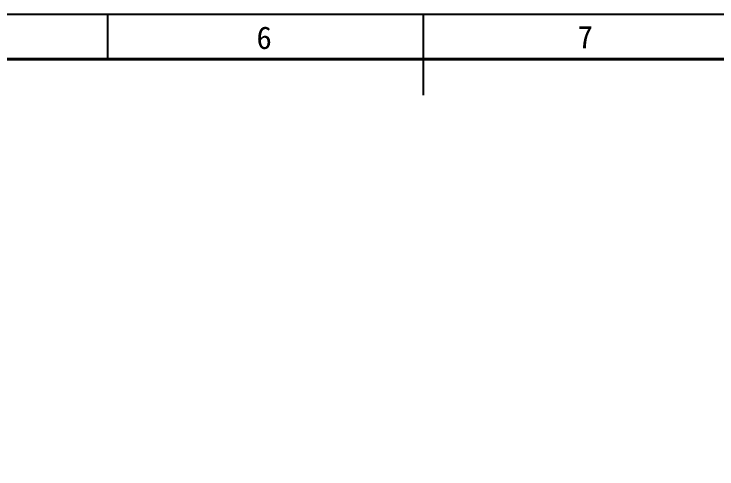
# Model space of a CAD drawing. Extents: x 59521 to 184406, y -1257 to 56672.
# Drawn here: x 74404 to 81447, y 21029 to 25588 of the extents above; entities that cross this region are included whole.
import ezdxf

# ---------------------------------------------------------------- set-up
doc = ezdxf.new("R2010")
doc.units = 0
doc.header["$MEASUREMENT"] = 0
doc.layers.get('0').update_dxf_attribs({"linetype": 'CONTINUOUS'})
doc.layers.add('FORM', color=7, linetype='CONTINUOUS')
doc.styles.add('KEHUA', font='STFANGSO.TTF')

# ---------------------------------------------------------------- blocks, each defined once
blk = doc.blocks.new('WET5Y56YRFTWEDFWRW536T4TE4RWEFWE')
at = {"layer": 'FORM', "color": 4}
for p, q in [((162113.7, -36495.1), (162113.7, -36823.5)), ((164412.3, -36495.1), (164412.3, -37086.1))]:
    blk.add_line(p, q, dxfattribs=at)
at = {"layer": 'FORM', "color": 6}
blk.add_lwpolyline([(150620.8, -36495.1), (178203.8, -36495.1), (178203.8, -56000.2), (150620.8, -56000.2)], close=True, dxfattribs=at)
at = {"layer": 'FORM', "color": 8, "lineweight": 40}
blk.add_lwpolyline([(150949.1, -55671.9), (177875.4, -55671.9), (177875.4, -36823.5), (150949.1, -36823.5)], close=True, dxfattribs=at)
at = {"layer": 'FORM', "color": 4, "style": 'KEHUA'}
for s, p in [('6', (163199.2, -36749.5)), ('7', (165537, -36745.2))]:
    blk.add_text(s, height=164.2, dxfattribs=at).set_placement(p)

msp = doc.modelspace()

# ---------------------------------------------------------------- block references
at = {"lineweight": -3, "xscale": 1.37632111327548, "yscale": 1.37632111327427, "zscale": 1.37632111327427}
msp.add_blockref('WET5Y56YRFTWEDFWRW536T4TE4RWEFWE', (-147781.572, 75817.136), dxfattribs=at)

doc.saveas('drawing.dxf')
